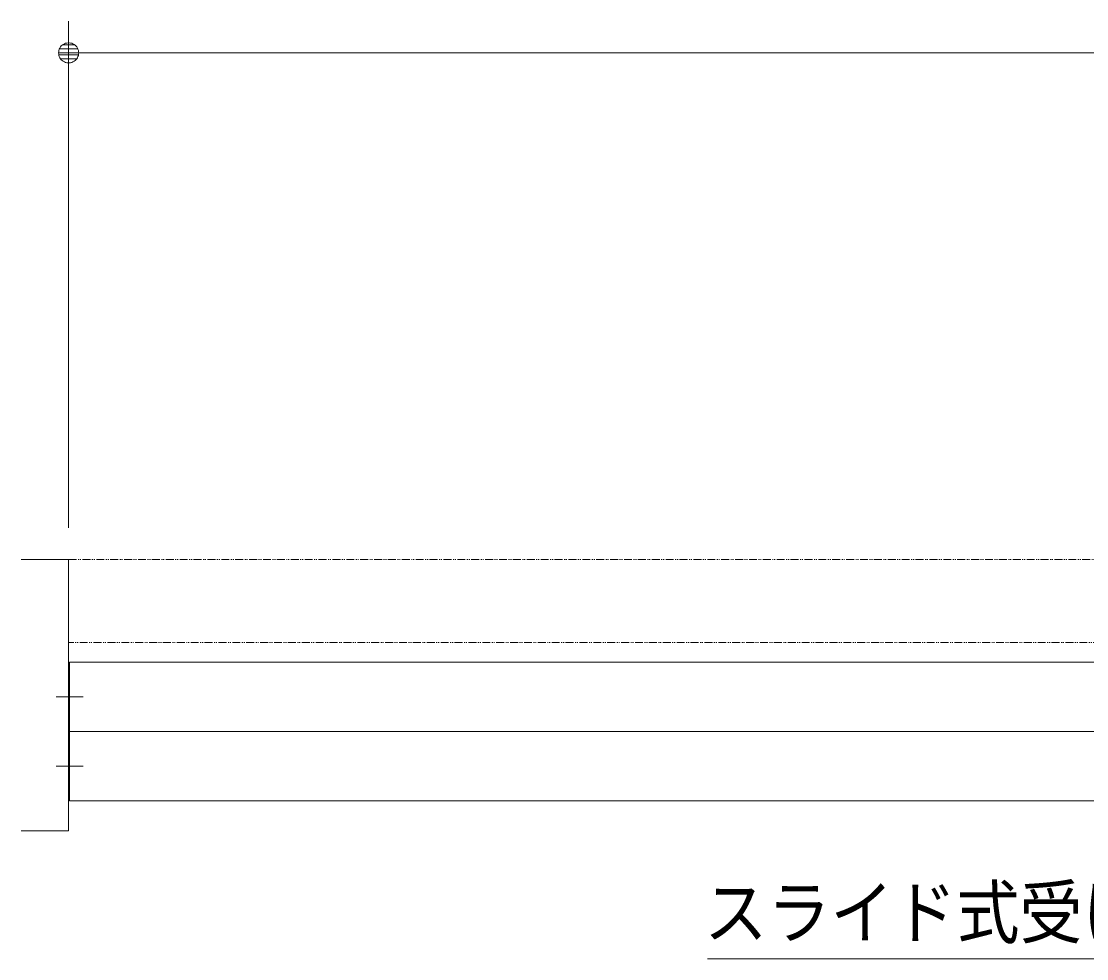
# Model space of a CAD drawing. Units: millimetres, scale not verified. Extents: x -6062 to 6062, y -3045 to 3045.
# Drawn here: x -4818 to -4142, y 1206 to 1800 of the extents above; entities that cross this region are included whole.
import ezdxf
from ezdxf.enums import TextEntityAlignment as Align

# ---------------------------------------------------------------- set-up
doc = ezdxf.new("R2010")
doc.units = ezdxf.units.MM
doc.header["$LTSCALE"] = 20
doc.linetypes.add('DOUBLE_CHAIN1', pattern=[8.8, 5, -1, 0.6, -0.6, 0.6, -1])
for name, color, linetype, lineweight in [('0-0_2寸法-1', 7, 'Continuous', 9), ('0-1_0', 7, 'Continuous', 9), ('0-3_2寸法-3', 7, 'Continuous', 9), ('0-4_3一般', 7, 'Continuous', 9)]:
    doc.layers.add(name, color=color, linetype=linetype, lineweight=lineweight)
doc.styles.add('ＭＳ ゴシック', font='')
doc.styles.get('ＭＳ ゴシック').set_extended_font_data('MS Gothic')

# ---------------------------------------------------------------- blocks, each defined once
blk = doc.blocks.new('_Dot')
at = {"layer": '0-1_0'}
for p, q in [((-10, 0), (-20, 0)), ((9.78, 2), (-9.78, 2)), ((7.99, 6), (-7.99, 6)), ((9.16, -3.98), (-9.16, -3.98)), ((6, -7.98), (-6, -7.98))]:
    blk.add_line(p, q, dxfattribs=at)
for points in [[(10, 0), (9.92, 1.25), (9.69, 2.49), (9.3, 3.68), (8.76, 4.82), (8.09, 5.88), (7.29, 6.85), (6.37, 7.71), (5.36, 8.44), (4.26, 9.05), (3.09, 9.51), (1.87, 9.82), (0.63, 9.98), (-0.63, 9.98), (-1.87, 9.82), (-3.09, 9.51), (-4.26, 9.05), (-5.36, 8.44), (-6.37, 7.71), (-7.29, 6.85), (-8.09, 5.88), (-8.76, 4.82), (-9.3, 3.68), (-9.69, 2.49), (-9.92, 1.25), (-10, 0), (0, 0)], [(-10, 0), (-9.92, -1.25), (-9.69, -2.49), (-9.3, -3.68), (-8.76, -4.82), (-8.09, -5.88), (-7.29, -6.85), (-6.37, -7.71), (-5.36, -8.44), (-4.26, -9.05), (-3.09, -9.51), (-1.87, -9.82), (-0.63, -9.98), (0.63, -9.98), (1.87, -9.82), (3.09, -9.51), (4.26, -9.05), (5.36, -8.44), (6.37, -7.71), (7.29, -6.85), (8.09, -5.88), (8.76, -4.82), (9.3, -3.68), (9.69, -2.49), (9.92, -1.25), (10, 0), (0, 0)]]:
    blk.add_lwpolyline(points, close=True, dxfattribs=at)
blk = doc.blocks.new('グループ-2')
at = {"layer": '0-4_3一般'}
for p, q in [((-59990, 27876.9), (11350, 27876.9)), ((-59990, 26996.9), (-59990, 27876.9)), ((-59817.8, 27436.9), (-60157.8, 27436.9)), ((-59990, 26996.9), (11350, 26996.9)), ((-59817.8, 26556.9), (-60157.8, 26556.9)), ((-59990, 26116.9), (11350, 26116.9))]:
    blk.add_line(p, q, dxfattribs=at)
blk.add_lwpolyline([(-59990, 26116.9), (-59990, 26996.9), (11350, 26996.9), (11350, 26116.9)], dxfattribs=at)
blk = doc.blocks.new('グループ-3')
at = {"layer": '0-4_3一般', "linetype": 'DOUBLE_CHAIN1'}
blk.add_lwpolyline([(-60000, 29176.9), (-36000, 29176.9), (-36000, 28126.9), (-60000, 28126.9)], dxfattribs=at)
at = {"layer": '0-4_3一般'}
blk.add_blockref('グループ-2', (0, 0), dxfattribs=at)

msp = doc.modelspace()

# ---------------------------------------------------------------- linework, layer by layer
at = {"layer": '0-0_2寸法-1'}
for p, q in [((-4787.5, 1478.84), (-4787.5, 1800)), ((-4774.79, 1780), (-1225.21, 1780))]:
    msp.add_line(p, q, dxfattribs=at)
at = {"layer": '0-3_2寸法-3'}
msp.add_lwpolyline([(-3882.5, 1371.84), (-3978.34, 1205.84), (-4382.71, 1205.84)], dxfattribs=at)
at = {"layer": '0-4_3一般'}
msp.add_lwpolyline([(-4817.5, 1286.84), (-4787.5, 1286.84), (-4787.5, 1458.84), (-4817.5, 1458.84)], dxfattribs=at)

# ---------------------------------------------------------------- block references
at = {"layer": '0-0_2寸法-1', "xscale": 0.6356201, "yscale": 0.6356201, "rotation": 180}
msp.add_blockref('_Dot', (-4787.5, 1780), dxfattribs=at)
at = {"layer": '0-4_3一般', "xscale": 0.05, "yscale": 0.05}
msp.add_blockref('グループ-3', (-1787.5, 0), dxfattribs=at)

# ---------------------------------------------------------------- texts
at = {"layer": '0-3_2寸法-3', "style": 'ＭＳ ゴシック', "width": 0.9}
msp.add_text('スライド式受け金具', height=32.55, dxfattribs=at).set_placement((-4384.64, 1209.19), align=Align.BOTTOM_LEFT)

doc.saveas('drawing.dxf')
